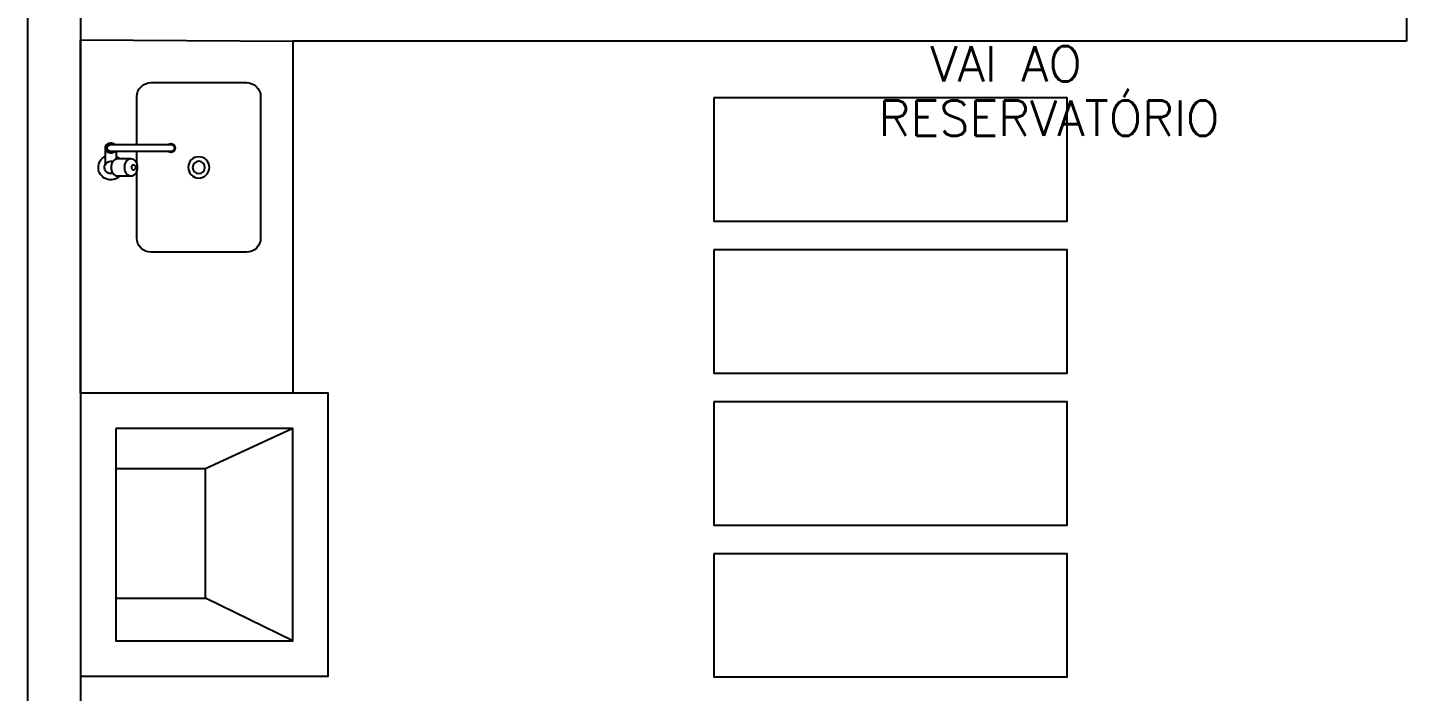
# Model space of a CAD drawing. Header units: millimetres. Extents: x -336 to -33, y -135 to 770.
# Drawn here: x -310.76 to -302.96, y 707.22 to 710.98 of the extents above; entities that cross this region are included whole.
import ezdxf
from ezdxf.enums import TextEntityAlignment as Align

# ---------------------------------------------------------------- set-up
doc = ezdxf.new("R2010")
doc.units = ezdxf.units.MM
doc.header["$LTSCALE"] = 50
doc.header["$MEASUREMENT"] = 0
doc.linetypes.add('CONTINU', pattern=[0])
doc.layers.get('0').update_dxf_attribs({"linetype": 'CONTINUOUS'})
for name, color, linetype in [('-HIDRO', 8, 'CONTINUOUS'), ('COTA', 7, 'CONTINUOUS'), ('Diametro', 2, 'CONTINUOUS')]:
    doc.layers.add(name, color=color, linetype=linetype)
doc.styles.add('ROMANS', font='romans', dxfattribs={"height": 0.1})

# ---------------------------------------------------------------- blocks, each defined once
blk = doc.blocks.new('Cuba coz')
at = {"color": 8}
blk.add_line((7.5, -4.5), (7.5, -2.41), dxfattribs=at)
for points in [[(13.41, -6.5), (13.41, -20, 0.414214), (17.41, -24), (44.41, -24, 0.414214), (48.41, -20), (48.41, 20, 0.414214), (44.41, 24), (17.41, 24, 0.414214), (13.41, 20), (13.41, 0.74)], [(6.7, 1.75), (6, 1.75, 0.546464), (4.41, -0.73, -0.10784), (4.5, -1.15), (4.5, -5.5)], [(11.72, 2.5), (7.96, 2.5, 0.133256), (7.32, 2.33, 0.106756), (6.71, 1.77, 0.082828), (6.34, 0.99, 0.071352), (6.19, 0, 0.071352), (6.34, -0.99, 0.082828), (6.71, -1.77, 0.106756), (7.32, -2.33, 0.133256), (7.96, -2.5), (11.72, -2.5)], [(4.41, -0.73, 0.293273), (6, -1.75), (6.7, -1.75)], [(13.41, -1), (13.41, -4.5, 0.414214)]]:
    blk.add_lwpolyline(points, format="xyb", dxfattribs=at)
for points in [[(11.72, -2.5, 0.133256), (12.36, -2.33, 0.106756), (12.97, -1.77, 0.082828), (13.35, -0.99, 0.071352), (13.49, 0, 0.071352), (13.35, 0.99, 0.082828), (12.97, 1.77, 0.106756), (12.36, 2.33, 0.133256), (11.72, 2.5, 0.133256), (11.08, 2.33, 0.106756), (10.47, 1.77, 0.082828), (10.1, 0.99, 0.071352), (9.95, 0, 0.071352), (10.1, -0.99, 0.082828), (10.47, -1.77, 0.106756), (11.08, -2.33, 0.133256)], [(12.47, 0.75, 0.133256), (12.28, 0.7, 0.106756), (12.1, 0.53, 0.082828), (11.98, 0.3, 0.071352), (11.94, 0, 0.071352), (11.98, -0.3, 0.082828), (12.1, -0.53, 0.106756), (12.28, -0.7, 0.133256), (12.47, -0.75, 0.133256), (12.66, -0.7, 0.106756), (12.85, -0.53, 0.082828), (12.96, -0.3, 0.071352), (13, 0, 0.071352), (12.96, 0.3, 0.082828), (12.85, 0.53, 0.106756), (12.66, 0.7, 0.133256)], [(6, -6.5), (23, -6.5, 1), (23, -4.5), (6, -4.5, 1)]]:
    blk.add_lwpolyline(points, format="xyb", close=True, dxfattribs=at)
for radius in [3, 1.75]:
    blk.add_circle((30.91, 0), radius, dxfattribs=at)
for centre, radius, start, end in [((6, 0), 3.5, 45.5847, 244.6231), ((6, 0), 3.5, 295.3769, 314.4153), ((6, -5.5), 1.5, 41.8103, 318.1897), ((23, -5.5), 1.25, 233.1301, 126.8699)]:
    blk.add_arc(centre, radius, start, end, dxfattribs=at)

msp = doc.modelspace()

# ---------------------------------------------------------------- linework, layer by layer
at = {"layer": '-HIDRO', "linetype": 'Continuous'}
for p, q in [((-310.758, 712.1028), (-310.758, 703.4228)), ((-310.458, 712.1028), (-310.458, 704.4228)), ((-309.258, 708.71), (-309.7514, 708.4825)), ((-309.258, 707.51), (-309.7514, 707.7515))]:
    msp.add_line(p, q, dxfattribs=at)
at = {"layer": '-HIDRO', "color": 8, "linetype": 'Continuous'}
for p, q in [((-309.258, 710.9028), (-309.258, 708.91)), ((-302.958, 710.9028), (-309.258, 710.9028))]:
    msp.add_line(p, q, dxfattribs=at)
at = {"layer": '-HIDRO', "color": 8, "linetype": 'CONTINU'}
msp.add_lwpolyline([(-309.258, 710.9028), (-309.258, 708.91), (-310.458, 708.91), (-310.458, 710.91)], close=True, dxfattribs=at)
at = {"layer": '-HIDRO', "color": 8, "linetype": 'Continuous'}
msp.add_lwpolyline([(-306.8754, 710.5814), (-306.8754, 709.8848), (-304.8773, 709.8848), (-304.8773, 710.5814)], close=True, dxfattribs=at)
at = {"layer": '-HIDRO', "linetype": 'Continuous'}
for points in [[(-306.8754, 709.7214), (-306.8754, 709.0247), (-304.8773, 709.0247), (-304.8773, 709.7214)], [(-310.458, 708.91), (-310.458, 707.31), (-309.058, 707.31), (-309.058, 708.91)], [(-306.8754, 708.8613), (-306.8754, 708.1646), (-304.8773, 708.1646), (-304.8773, 708.8613)], [(-310.258, 708.71), (-310.258, 707.51), (-309.258, 707.51), (-309.258, 708.71)], [(-310.258, 708.4825), (-310.258, 707.7515), (-309.7514, 707.7515), (-309.7514, 708.4825)], [(-306.8754, 708.0012), (-306.8754, 707.3045), (-304.8773, 707.3045), (-304.8773, 708.0012)], [(-306.8754, 708.0012), (-306.8754, 707.3045), (-304.8773, 707.3045), (-304.8773, 708.0012)]]:
    msp.add_lwpolyline(points, close=True, dxfattribs=at)
at = {"layer": 'COTA', "color": 8, "linetype": 'Continuous'}
msp.add_line((-302.958, 717.6028), (-302.958, 710.9028), dxfattribs=at)

# ---------------------------------------------------------------- block references
at = {"layer": '-HIDRO', "color": 8, "xscale": -0.02000000000043656, "yscale": 0.02000000000043656, "zscale": 0.02, "rotation": 180}
msp.add_blockref('Cuba coz', (-310.4077, 710.1883, -12.6692), dxfattribs=at)

# ---------------------------------------------------------------- texts
at = {"layer": 'Diametro', "style": 'ROMANS'}
for s, p in [('VAI AO', (-305.2227, 710.6748)), (' RESERVATÓRIO', (-305.0486, 710.3672))]:
    msp.add_text(s, height=0.2, rotation=360, dxfattribs=at).set_placement(p, align=Align.CENTER)

doc.saveas('drawing.dxf')
